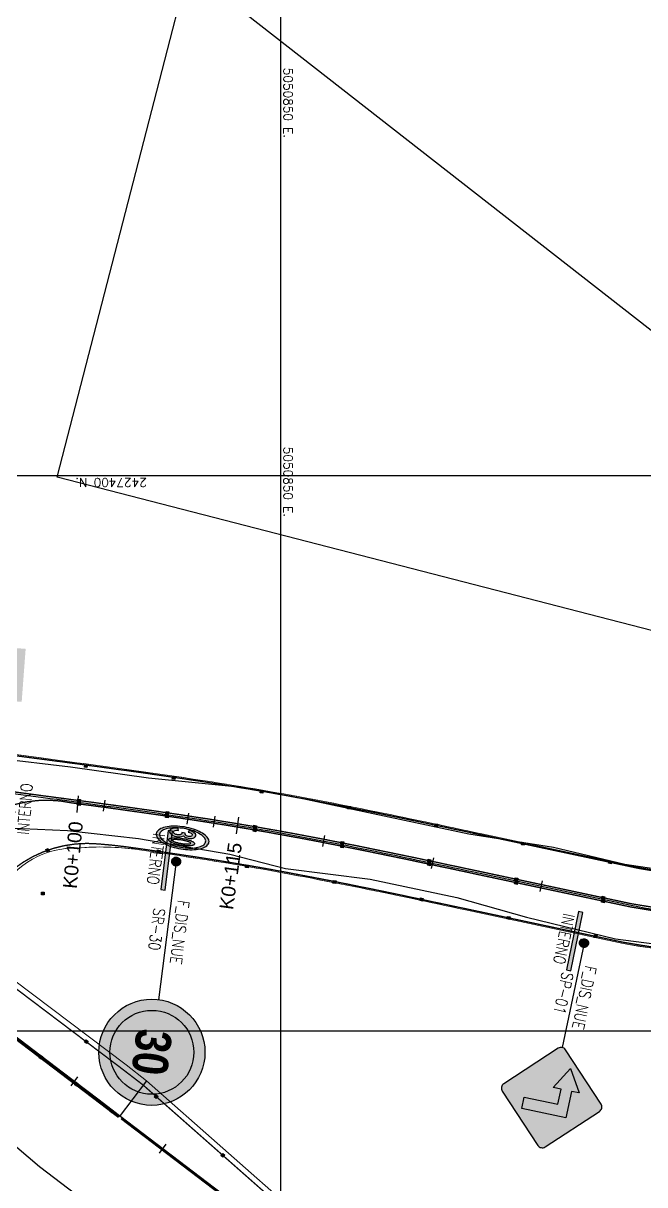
# Model space of a CAD drawing. Header units: metres. Extents: x 5050567 to 5051779, y 2427177 to 2427777.
# Drawn here: x 5050826.8 to 5050882.7, y 2427336.1 to 2427440.7 of the extents above; entities that cross this region are included whole.
import ezdxf
from ezdxf.enums import TextEntityAlignment as Align

# ---------------------------------------------------------------- set-up
doc = ezdxf.new("R2010")
doc.units = ezdxf.units.M
doc.linetypes.add('LCA (1m - 1m)', pattern=[2, 1, -1])
for name, color, linetype in [('C-ROAD-EJE PROYECTADO', 1, 'Continuous'), ('CVD-ALI-STA-MIN-CD', 7, 'Continuous'), ('GEN-COORD-IMPAR', 8, 'Continuous'), ('GEN-COORD-PAR', 8, 'Continuous'), ('S-VERTICAL', 250, 'Continuous'), ('Sen_Horizontal', 250, 'Continuous'), ('Sen_Vert_Preventivas', 7, 'Continuous'), ('Sen_Vert_Reglamentarias', 7, 'Continuous'), ('SPI-C-ROAD-CNTR-N', 1, 'Continuous'), ('SPI-C-ROAD-STAN-MAJR', 7, 'Continuous'), ('TACHAS', 7, 'Continuous'), ('Vía', 40, 'Continuous'), ('Vía Existente', 40, 'Continuous')]:
    doc.layers.add(name, color=color, linetype=linetype)
doc.layers.add('SEN_BASE_DEM', color=7, linetype='Continuous', lineweight=13, true_color=0xffffff)
doc.styles.add('CORDENADAS', font='romans.shx')
doc.styles.add('Romans', font='romans.shx', dxfattribs={"height": 2})
doc.styles.add('TEXTO_ACCION_FASE', font='romans.shx', dxfattribs={"width": 0.8})
doc.styles.add('TEXTO_SI-26', font='ARIALNB.TTF', dxfattribs={"width": 1.3, "height": 1})

# ---------------------------------------------------------------- blocks, each defined once
blk = doc.blocks.new('THA')
at = {"layer": 'TACHAS'}
h = blk.add_hatch(color=50, dxfattribs=at)
h.paths.add_polyline_path([(-0.12, 0.11), (-0.12, -0.13), (0.12, -0.13), (0.12, 0.11), (0.04, 0.1), (0.04, -0.1), (-0.04, -0.1), (-0.04, 0.1)])
h.paths.add_polyline_path([(-0.04, 0.09), (-0.04, -0.01), (-0.11, -0.01), (-0.11, 0.1)], flags=16)
h.paths.add_polyline_path([(0.04, 0.09), (0.11, 0.1), (0.11, -0.01), (0.04, 0)], flags=16)
h.paths.add_polyline_path([(-0.04, -0.01), (-0.04, -0.09), (-0.11, -0.12), (-0.11, -0.01)], flags=16)
h.paths.add_polyline_path([(0.04, 0), (0.11, -0.01), (0.11, -0.12), (0.04, -0.09)], flags=16)
for color, points in [(50, [(0.04, 0.1), (0.12, 0.11), (-0.12, 0.11), (-0.04, 0.1)]), (40, [(-0.11, -0.01), (-0.04, -0.01), (-0.04, 0.09), (-0.11, 0.1)]), (40, [(0.04, 0.09), (0.04, 0), (0.04, 0), (0.11, -0.01), (0.11, 0.1)]), (40, [(-0.04, -0.01), (-0.11, -0.01), (-0.11, -0.12), (-0.04, -0.09)]), (40, [(0.04, 0), (0.04, -0.09), (0.11, -0.12), (0.11, -0.01)])]:
    blk.add_hatch(color=color, dxfattribs=at).paths.add_polyline_path(points)
blk.add_hatch(color=50, dxfattribs=at).paths.add_polyline_path([(-0.04, 0.1), (-0.04, -0.1), (0.04, -0.1), (0.04, 0.1)], flags=17)
at = {"layer": 'TACHAS', "color": 7, "lineweight": 0, "ltscale": 10}
blk.add_line((0.04, 0), (0.04, 0), dxfattribs=at)
at = {"layer": 'TACHAS', "color": 7, "true_color": 0xffffff}
blk.add_lwpolyline([(0.12, -0.13), (-0.12, -0.13), (-0.12, 0.11), (0.12, 0.11)], close=True, dxfattribs=at)
at = {"layer": 'TACHAS', "color": 18, "lineweight": 0, "true_color": 0x000000, "const_width": 0.0004}
for points in [[(-0.12, -0.13), (0.12, -0.13), (0.12, 0.11), (-0.12, 0.11)], [(0.04, 0.1), (-0.04, 0.1), (-0.04, -0.1), (0.04, -0.1)], [(0.04, -0.09), (0.11, -0.12), (0.11, -0.01), (0.04, 0)]]:
    blk.add_lwpolyline(points, close=True, dxfattribs=at)
for points in [[(-0.12, 0.11), (-0.04, 0.1)], [(-0.04, 0.09), (-0.04, -0.01), (-0.11, -0.01)], [(0.12, 0.11), (0.04, 0.1)], [(0.11, -0.01), (0.11, 0.1), (0.04, 0.09), (0.04, 0), (0.11, -0.01)], [(-0.12, -0.13), (-0.04, -0.1)], [(-0.11, -0.12), (-0.11, -0.01), (-0.04, -0.01), (-0.04, -0.09)], [(-0.11, -0.12), (-0.04, -0.09)], [(0.12, -0.13), (0.04, -0.1)]]:
    blk.add_lwpolyline(points, dxfattribs=at)
at = {"layer": 'TACHAS', "color": 18, "lineweight": 0, "true_color": 0x000000}
blk.add_lwpolyline([(-0.11, 0.1, 0.0004, 0.0004, 0), (-0.04, 0.09, 0.000182, 0.000182, 0)], format="xyseb", dxfattribs=at)
blk = doc.blocks.new('th-')
at = {"layer": 'TACHAS', "true_color": 0xffffff}
h = blk.add_hatch(color=7, dxfattribs=at)
h.dxf.hatch_style = 1
h.paths.add_polyline_path([(0, -0.12), (-0.24, -0.12), (-0.24, 0.12), (0, 0.12)])
at = {"layer": 'TACHAS'}
for points in [[(-0.01, 0.11), (-0.08, 0.1), (-0.08, 0.01), (-0.07, 0.01), (-0.01, 0)], [(-0.01, 0), (-0.08, 0.01), (-0.08, -0.08), (-0.01, -0.11)]]:
    blk.add_hatch(color=1, dxfattribs=at).paths.add_polyline_path(points)
at = {"layer": 'TACHAS', "color": 7, "lineweight": 0, "ltscale": 10}
blk.add_line((-0.08, 0.01), (-0.07, 0.01), dxfattribs=at)
at = {"layer": 'TACHAS', "color": 18, "lineweight": 30, "true_color": 0x000000}
blk.add_lwpolyline([(0, -0.12), (-0.24, -0.12), (-0.24, 0.12), (0, 0.12)], close=True, dxfattribs=at)
at = {"layer": 'TACHAS', "color": 18, "lineweight": 5, "true_color": 0x000000, "const_width": 0.0004}
for points in [[(-0.24, -0.12), (0, -0.12), (0, 0.12), (-0.24, 0.12)], [(-0.08, 0.11), (-0.15, 0.11), (-0.15, -0.08), (-0.08, -0.08)], [(-0.08, -0.08), (-0.01, -0.11), (-0.01, 0), (-0.08, 0.01)]]:
    blk.add_lwpolyline(points, close=True, dxfattribs=at)
at = {"layer": 'TACHAS', "color": 18, "lineweight": 5, "true_color": 0x000000}
for points, const_width in [([(-0.24, 0.12), (-0.15, 0.11)], 0.0004), ([(-0.23, 0.11), (-0.23, 0)], 0.000182), ([(-0.16, 0.1), (-0.16, 0), (-0.23, 0)], 0.0004), ([(0, 0.12), (-0.08, 0.11)], 0.0004), ([(-0.01, 0), (-0.01, 0.11), (-0.08, 0.1), (-0.08, 0.01), (-0.01, 0)], 0.0004), ([(-0.23, -0.11), (-0.23, 0), (-0.16, 0), (-0.16, -0.08)], 0.0004), ([(-0.23, -0.11), (-0.16, -0.08)], 0.0004), ([(0, -0.12), (-0.08, -0.08)], 0.0004)]:
    blk.add_lwpolyline(points, dxfattribs=dict(at, const_width=const_width))
for points in [[(-0.23, 0.11, 0.0004, 0.0004, 0), (-0.16, 0.1, 0.000182, 0.000182, 0)], [(-0.24, -0.12, 0.0004, 0.0004, 0), (-0.15, -0.08, 0.000182, 0.000182, 0)]]:
    blk.add_lwpolyline(points, format="xyseb", dxfattribs=at)
blk = doc.blocks.new('*U67')
at = {"layer": 'Sen_Horizontal', "true_color": 0xffffff}
h = blk.add_hatch(color=7, dxfattribs=at)
h.dxf.hatch_style = 1
edge = h.paths.add_edge_path()
edge.add_ellipse((115.88, -301.37), major_axis=(0, 2.4), ratio=0.416667, start_angle=0, end_angle=360)
edge = h.paths.add_edge_path(flags=16)
edge.add_ellipse((115.88, -301.37), major_axis=(0, 2.1), ratio=0.409524, start_angle=0, end_angle=360)
h = blk.add_hatch(color=7, dxfattribs=at)
h.dxf.hatch_style = 1
h.paths.add_polyline_path([(115.33, -300.28, 0.130438), (115.16, -300.67), (115.13, -300.88), (115.29, -300.96, -0.099594), (115.34, -300.68, -0.165481), (115.4, -300.58, -0.463084), (115.6, -300.61, -0.196124), (115.65, -300.97, -0.134825), (115.59, -301.13, -0.207634), (115.41, -301.21), (115.41, -301.5), (115.53, -301.5, -0.182748), (115.64, -301.64, -0.090865), (115.67, -301.94, -0.117347), (115.59, -302.21, -0.570181), (115.37, -302.21, -0.140071), (115.28, -301.84), (115.11, -301.9, 0.157921), (115.27, -302.51, 0.462048), (115.64, -302.55, 0.196833), (115.85, -301.94, 0.174044), (115.68, -301.32, 0.086903), (115.77, -301.19, 0.104817), (115.82, -300.76, 0.185427), (115.67, -300.32, 0.437986)])
h.paths.add_polyline_path([(116.11, -300.32), (116.09, -300.37), (116.07, -300.42), (116.05, -300.49), (116.03, -300.56), (116.02, -300.63), (116, -300.72), (115.99, -300.8), (115.98, -300.9), (115.97, -300.99), (115.96, -301.09), (115.96, -301.2), (115.96, -301.3), (115.96, -301.4), (115.96, -301.51), (115.96, -301.61), (115.97, -301.71), (115.97, -301.81), (115.98, -301.91), (116, -302), (116.01, -302.09), (116.03, -302.17), (116.04, -302.25), (116.06, -302.32), (116.08, -302.38), (116.1, -302.44), (116.13, -302.49), (116.15, -302.53), (116.17, -302.56), (116.2, -302.58), (116.22, -302.59), (116.25, -302.6), (116.27, -302.59), (116.3, -302.58), (116.32, -302.56), (116.34, -302.53), (116.37, -302.49), (116.39, -302.44), (116.41, -302.38), (116.43, -302.32), (116.45, -302.25), (116.46, -302.17), (116.48, -302.09), (116.49, -302), (116.5, -301.91), (116.51, -301.81), (116.52, -301.71), (116.52, -301.61), (116.53, -301.5), (116.53, -301.4), (116.52, -301.3), (116.52, -301.19), (116.51, -301.09), (116.51, -300.99), (116.5, -300.89), (116.48, -300.8), (116.47, -300.71), (116.45, -300.63), (116.44, -300.55), (116.42, -300.48), (116.4, -300.42), (116.38, -300.36), (116.35, -300.32), (116.33, -300.28), (116.31, -300.24), (116.28, -300.22), (116.26, -300.21), (116.23, -300.2), (116.21, -300.21), (116.18, -300.22), (116.16, -300.25), (116.14, -300.28)])
h.paths.add_polyline_path([(116.25, -300.57), (116.28, -300.6), (116.3, -300.64), (116.31, -300.68), (116.32, -300.72), (116.33, -300.76), (116.34, -300.81), (116.35, -300.87), (116.36, -300.92), (116.37, -300.99), (116.37, -301.05), (116.38, -301.12), (116.38, -301.19), (116.39, -301.26), (116.39, -301.33), (116.39, -301.41), (116.39, -301.48), (116.39, -301.55), (116.39, -301.63), (116.38, -301.7), (116.38, -301.76), (116.37, -301.83), (116.37, -301.89), (116.36, -301.95), (116.35, -302), (116.34, -302.05), (116.33, -302.1), (116.32, -302.16), (116.29, -302.21), (116.26, -302.25), (116.23, -302.25), (116.2, -302.22), (116.18, -302.17), (116.17, -302.14), (116.16, -302.1), (116.15, -302.06), (116.14, -302.01), (116.13, -301.95), (116.12, -301.89), (116.11, -301.83), (116.11, -301.77), (116.1, -301.7), (116.1, -301.63), (116.09, -301.56), (116.09, -301.48), (116.09, -301.41), (116.09, -301.34), (116.09, -301.26), (116.09, -301.19), (116.1, -301.12), (116.1, -301.05), (116.11, -300.99), (116.11, -300.93), (116.12, -300.87), (116.13, -300.81), (116.14, -300.76), (116.15, -300.72), (116.17, -300.66), (116.19, -300.6), (116.22, -300.56)], flags=16)
at = {"layer": 'Sen_Horizontal', "color": 18, "true_color": 0x000000}
for points in [[(115.88, -298.97), (115.8, -298.97), (115.71, -299), (115.62, -299.05), (115.54, -299.11), (115.46, -299.19), (115.38, -299.29), (115.31, -299.4), (115.24, -299.53), (115.18, -299.67), (115.12, -299.82), (115.06, -299.99), (115.02, -300.17), (114.98, -300.35), (114.94, -300.54), (114.92, -300.74), (114.9, -300.95), (114.89, -301.16), (114.88, -301.37), (114.89, -301.57), (114.9, -301.78), (114.92, -301.99), (114.94, -302.19), (114.98, -302.38), (115.02, -302.57), (115.06, -302.74), (115.12, -302.91), (115.18, -303.06), (115.24, -303.2), (115.31, -303.33), (115.38, -303.44), (115.46, -303.54), (115.54, -303.62), (115.62, -303.68), (115.71, -303.73), (115.8, -303.76), (115.88, -303.77), (115.97, -303.76), (116.06, -303.73), (116.14, -303.68), (116.23, -303.62), (116.31, -303.54), (116.38, -303.44), (116.46, -303.33), (116.53, -303.2), (116.59, -303.06), (116.65, -302.91), (116.7, -302.74), (116.75, -302.57), (116.79, -302.38), (116.82, -302.19), (116.85, -301.99), (116.87, -301.78), (116.88, -301.57), (116.88, -301.37), (116.88, -301.16), (116.87, -300.95), (116.85, -300.74), (116.82, -300.54), (116.79, -300.35), (116.75, -300.17), (116.7, -299.99), (116.65, -299.82), (116.59, -299.67), (116.53, -299.53), (116.46, -299.4), (116.38, -299.29), (116.31, -299.19), (116.23, -299.11), (116.14, -299.05), (116.06, -299), (115.97, -298.97), (115.88, -298.97)], [(115.88, -299.27), (115.81, -299.27), (115.73, -299.3), (115.66, -299.34), (115.59, -299.39), (115.52, -299.46), (115.45, -299.55), (115.39, -299.65), (115.33, -299.76), (115.28, -299.88), (115.22, -300.02), (115.18, -300.16), (115.14, -300.32), (115.1, -300.48), (115.08, -300.65), (115.05, -300.82), (115.04, -301), (115.03, -301.18), (115.02, -301.37), (115.03, -301.55), (115.04, -301.73), (115.05, -301.91), (115.08, -302.08), (115.1, -302.25), (115.14, -302.42), (115.18, -302.57), (115.22, -302.72), (115.28, -302.85), (115.33, -302.97), (115.39, -303.09), (115.45, -303.18), (115.52, -303.27), (115.59, -303.34), (115.66, -303.39), (115.73, -303.43), (115.81, -303.46), (115.88, -303.47), (115.96, -303.46), (116.03, -303.43), (116.11, -303.39), (116.18, -303.34), (116.25, -303.27), (116.31, -303.18), (116.38, -303.09), (116.44, -302.97), (116.49, -302.85), (116.54, -302.72), (116.59, -302.57), (116.63, -302.42), (116.66, -302.25), (116.69, -302.08), (116.71, -301.91), (116.73, -301.73), (116.74, -301.55), (116.74, -301.37), (116.74, -301.18), (116.73, -301), (116.71, -300.82), (116.69, -300.65), (116.66, -300.48), (116.63, -300.32), (116.59, -300.16), (116.54, -300.02), (116.49, -299.88), (116.44, -299.76), (116.38, -299.65), (116.31, -299.55), (116.25, -299.46), (116.18, -299.39), (116.11, -299.34), (116.03, -299.3), (115.96, -299.27), (115.88, -299.27)], [(116.23, -300.2), (116.21, -300.21), (116.18, -300.22), (116.16, -300.25), (116.14, -300.28), (116.11, -300.32), (116.09, -300.37), (116.07, -300.42), (116.05, -300.49), (116.03, -300.56), (116.02, -300.63), (116, -300.72), (115.99, -300.8), (115.98, -300.9), (115.97, -300.99), (115.96, -301.09), (115.96, -301.2), (115.96, -301.3), (115.96, -301.4), (115.96, -301.51), (115.96, -301.61), (115.97, -301.71), (115.97, -301.81), (115.98, -301.91), (116, -302), (116.01, -302.09), (116.03, -302.17), (116.04, -302.25), (116.06, -302.32), (116.08, -302.38), (116.1, -302.44), (116.13, -302.49), (116.15, -302.53), (116.17, -302.56), (116.2, -302.58), (116.22, -302.59), (116.25, -302.6), (116.27, -302.59), (116.3, -302.58), (116.32, -302.56), (116.34, -302.53), (116.37, -302.49), (116.39, -302.44), (116.41, -302.38), (116.43, -302.32), (116.45, -302.25), (116.46, -302.17), (116.48, -302.09), (116.49, -302), (116.5, -301.91), (116.51, -301.81), (116.52, -301.71), (116.52, -301.61), (116.53, -301.5), (116.53, -301.4), (116.52, -301.3), (116.52, -301.19), (116.51, -301.09), (116.51, -300.99), (116.5, -300.89), (116.48, -300.8), (116.47, -300.71), (116.45, -300.63), (116.44, -300.55), (116.42, -300.48), (116.4, -300.42), (116.38, -300.36), (116.35, -300.32), (116.33, -300.28), (116.31, -300.24), (116.28, -300.22), (116.26, -300.21), (116.23, -300.2)], [(116.23, -300.56), (116.22, -300.57), (116.21, -300.58), (116.2, -300.59), (116.18, -300.62), (116.17, -300.64), (116.16, -300.68), (116.15, -300.72), (116.14, -300.76), (116.13, -300.81), (116.12, -300.87), (116.11, -300.93), (116.11, -300.99), (116.1, -301.05), (116.1, -301.12), (116.09, -301.19), (116.09, -301.26), (116.09, -301.34), (116.09, -301.41), (116.09, -301.48), (116.09, -301.56), (116.1, -301.63), (116.1, -301.7), (116.11, -301.77), (116.11, -301.83), (116.12, -301.89), (116.13, -301.95), (116.14, -302.01), (116.15, -302.06), (116.16, -302.1), (116.17, -302.14), (116.18, -302.17), (116.2, -302.2), (116.21, -302.22), (116.22, -302.24), (116.23, -302.25), (116.25, -302.25), (116.26, -302.25), (116.27, -302.24), (116.29, -302.22), (116.3, -302.2), (116.31, -302.17), (116.32, -302.14), (116.33, -302.1), (116.34, -302.05), (116.35, -302), (116.36, -301.95), (116.37, -301.89), (116.37, -301.83), (116.38, -301.76), (116.38, -301.7), (116.39, -301.63), (116.39, -301.55), (116.39, -301.48), (116.39, -301.41), (116.39, -301.33), (116.39, -301.26), (116.38, -301.19), (116.38, -301.12), (116.37, -301.05), (116.37, -300.99), (116.36, -300.92), (116.35, -300.87), (116.34, -300.81), (116.33, -300.76), (116.32, -300.72), (116.31, -300.68), (116.3, -300.64), (116.29, -300.62), (116.27, -300.59), (116.26, -300.58), (116.25, -300.57), (116.23, -300.56)]]:
    blk.add_lwpolyline(points, dxfattribs=at)
blk.add_lwpolyline([(115.34, -300.68, -0.165481), (115.4, -300.58, -0.463084), (115.6, -300.61, -0.196124), (115.65, -300.97, -0.134825), (115.59, -301.13, -0.207634), (115.41, -301.21), (115.41, -301.5), (115.53, -301.5, -0.182748), (115.64, -301.64, -0.090865), (115.67, -301.94, -0.117347), (115.59, -302.21, -0.570181), (115.37, -302.21, -0.140071), (115.28, -301.84), (115.11, -301.9, 0.157921), (115.27, -302.51, 0.462048), (115.64, -302.55, 0.196833), (115.85, -301.94, 0.174044), (115.68, -301.32, 0.086903), (115.77, -301.19, 0.104817), (115.82, -300.76, 0.185427), (115.67, -300.32, 0.437986), (115.33, -300.28, 0.130438), (115.16, -300.67), (115.13, -300.88), (115.29, -300.96, -0.099594)], format="xyb", close=True, dxfattribs=at)
blk = doc.blocks.new('*U71')
h = blk.add_hatch(color=1)
edge = h.paths.add_edge_path(flags=17)
edge.add_arc((21.64, 0), 4.72, 0, 360)
edge = h.paths.add_edge_path()
edge.add_arc((21.64, 0), 5.97, 0, 360)
at = {"true_color": 0xffffff}
blk.add_hatch(color=7, dxfattribs=at).paths.add_polyline_path([(16.92, 0, 1), (26.35, 0, 1)])
h = blk.add_hatch(color=250)
edge = h.paths.add_edge_path()
edge.add_ellipse((0, 0), major_axis=(-0.358, 0.358), ratio=1, start_angle=225, end_angle=225)
blk.add_hatch(color=250).paths.add_polyline_path([(3.35, -0.83), (-3.35, -0.83), (-3.35, -1.33), (3.35, -1.33)])
at = {"color": 250}
blk.add_lwpolyline([(-3.35, -0.83), (-3.35, -1.33), (3.35, -1.33), (3.35, -0.83)], close=True, dxfattribs=at)
blk.add_lwpolyline([(0, 0), (15.67, 0)], dxfattribs=at)
at = {"color": 1}
for radius in [5.97, 4.72]:
    blk.add_circle((21.64, 0), radius, dxfattribs=at)
at = {"color": 250}
blk.add_ellipse((0, 0), major_axis=(-0.358, 0.358), ratio=1, start_param=3.926991, end_param=10.210176, dxfattribs=at)
at = {"style": 'TEXTO_ACCION_FASE', "width": 0.8}
blk.add_text('SR-30', height=1.3, dxfattribs=at).set_placement((7.84, -1.2), align=Align.MIDDLE_CENTER)
for tag, p in [('FASE_ACCION', (7.84, 1.4)), ('INTERNO', (0, -2.3))]:
    blk.add_attdef(tag, text='', height=1.3, dxfattribs=at).set_placement(p, align=Align.MIDDLE_CENTER)
at = {"color": 18, "true_color": 0x000000, "style": 'TEXTO_SI-26'}
blk.add_attdef('VELOCIDAD', text='', height=4, dxfattribs=at).set_placement((21.64, 0), align=Align.MIDDLE_CENTER)
blk = doc.blocks.new('*U83')
h = blk.add_hatch(color=40)
edge = h.paths.add_edge_path()
edge.add_line((18.19, -5.59), (23.35, -0.42))
edge.add_arc((22.92, 0), 0.6, 315, 405)
edge.add_line((23.35, 0.42), (18.19, 5.59))
edge.add_arc((17.76, 5.16), 0.6, 45, 135)
edge.add_line((17.34, 5.59), (12.18, 0.42))
edge.add_arc((12.6, 0), 0.6, 135, 225)
edge.add_line((12.18, -0.42), (17.34, -5.59))
edge.add_arc((17.76, -5.16), 0.6, 225, 315)
at = {"true_color": 0x000000}
h = blk.add_hatch(color=18, dxfattribs=at)
edge = h.paths.add_edge_path()
edge.add_line((18.08, -5.48), (23.24, -0.32))
edge.add_arc((22.92, 0), 0.45, 315, 405)
edge.add_line((23.24, 0.32), (18.08, 5.48))
edge.add_arc((17.76, 5.16), 0.45, 45, 135)
edge.add_line((17.44, 5.48), (12.28, 0.32))
edge.add_arc((12.6, 0), 0.45, 135, 225)
edge.add_line((12.28, -0.32), (17.44, -5.48))
edge.add_arc((17.76, -5.16), 0.45, 225, 315)
edge = h.paths.add_edge_path(flags=16)
edge.add_line((17.97, -5.37), (23.14, -0.21))
edge.add_arc((22.92, 0), 0.3, 315, 405)
edge.add_line((23.14, 0.21), (17.97, 5.37))
edge.add_arc((17.76, 5.16), 0.3, 45, 135)
edge.add_line((17.55, 5.37), (12.39, 0.21))
edge.add_arc((12.6, 0), 0.3, 135, 225)
edge.add_line((12.39, -0.21), (17.55, -5.37))
edge.add_arc((17.76, -5.16), 0.3, 225, 315)
blk.add_hatch(color=18, dxfattribs=at).paths.add_polyline_path([(14.13, 1.41), (16.62, 2.94), (16.62, 2.05), (19.67, 2.05), (19.67, -3.04), (18.34, -3.04), (18.34, 0.85), (16.62, 0.85), (16.62, -0.08)])
h = blk.add_hatch(color=250)
edge = h.paths.add_edge_path()
edge.add_ellipse((0, 0), major_axis=(-0.358, 0.358), ratio=1, start_angle=225, end_angle=225)
blk.add_hatch(color=250).paths.add_polyline_path([(3.35, -0.83), (-3.35, -0.83), (-3.35, -1.33), (3.35, -1.33)])
at = {"color": 18, "linetype": 'Continuous', "lineweight": -3, "true_color": 0x000000}
blk.add_lwpolyline([(17.34, -5.59, 0.414214), (18.19, -5.59), (23.35, -0.42, 0.414214), (23.35, 0.42), (18.19, 5.59, 0.414214), (17.34, 5.59), (12.18, 0.42, 0.414214), (12.18, -0.42)], format="xyb", close=True, dxfattribs=at)
at = {"color": 18, "true_color": 0x000000}
blk.add_lwpolyline([(14.13, 1.41), (16.62, 2.94), (16.62, 2.05), (19.67, 2.05), (19.67, -3.04), (18.34, -3.04), (18.34, 0.85), (16.62, 0.85), (16.62, -0.08)], close=True, dxfattribs=at)
at = {"color": 250}
blk.add_lwpolyline([(-3.35, -0.83), (-3.35, -1.33), (3.35, -1.33), (3.35, -0.83)], close=True, dxfattribs=at)
blk.add_lwpolyline([(0, 0), (12, 0)], dxfattribs=at)
blk.add_ellipse((0, 0), major_axis=(-0.358, 0.358), ratio=1, start_param=3.926991, end_param=10.210176, dxfattribs=at)
at = {"style": 'TEXTO_ACCION_FASE', "width": 0.8}
blk.add_text('SP-01', height=1.3, dxfattribs=at).set_placement((6, -1.1), align=Align.MIDDLE_CENTER)
for tag, p in [('FASE_ACCION', (6, 1.3)), ('INTERNO', (0, -2.3))]:
    blk.add_attdef(tag, text='', height=1.3, dxfattribs=at).set_placement(p, align=Align.MIDDLE_CENTER)
blk = doc.blocks.new('*U115')
h = blk.add_hatch(color=40)
h.paths.add_polyline_path([(12, -1.87), (12, -3.28), (13.08, -4.36), (14.49, -4.36)])
h.paths.add_polyline_path([(17.98, -3.28), (17.98, -1.87), (15.49, -4.36), (16.91, -4.36)])
h.paths.add_polyline_path([(17.98, -0.45), (17.98, 0.96), (14.99, -2.03), (12, 0.96), (12, -0.45), (14.99, -3.45)])
h.paths.add_polyline_path([(17.98, 2.37), (17.98, 3.79), (14.99, 0.8), (12, 3.79), (12, 2.37), (14.99, -0.62)])
h.paths.add_polyline_path([(17.14, 4.36), (15.73, 4.36), (14.99, 3.62), (14.26, 4.36), (12.84, 4.36), (14.99, 2.21)])
at = {"true_color": 0x000000}
h = blk.add_hatch(color=18, dxfattribs=at)
h.paths.add_polyline_path([(12, -3.28), (12, -4.36), (13.08, -4.36)])
h.paths.add_polyline_path([(17.98, -3.28), (16.91, -4.36), (17.98, -4.36)])
h.paths.add_polyline_path([(17.98, -1.87), (17.98, -0.45), (14.99, -3.45), (12, -0.45), (12, -1.87), (14.49, -4.36), (14.99, -4.36), (15.49, -4.36)])
h.paths.add_polyline_path([(17.98, 0.96), (17.98, 2.37), (14.99, -0.62), (12, 2.37), (12, 0.96), (14.99, -2.03)])
h.paths.add_polyline_path([(17.98, 3.79), (17.98, 4.36), (17.14, 4.36), (14.99, 2.21), (12.84, 4.36), (12, 4.36), (12, 3.79), (14.99, 0.8)])
h.paths.add_polyline_path([(15.73, 4.36), (14.99, 4.36), (14.26, 4.36), (14.99, 3.62)], flags=17)
h = blk.add_hatch(color=7)
edge = h.paths.add_edge_path()
edge.add_ellipse((0, 0), major_axis=(-0.358, 0.358), ratio=1, start_angle=225, end_angle=225)
blk.add_hatch(color=7).paths.add_polyline_path([(3.35, -0.83), (-3.35, -0.83), (-3.35, -1.33), (3.35, -1.33)])
at = {"color": 7}
blk.add_lwpolyline([(-3.35, -0.83), (-3.35, -1.33), (3.35, -1.33), (3.35, -0.83)], close=True, dxfattribs=at)
blk.add_lwpolyline([(0, 0), (12, 0)], dxfattribs=at)
blk.add_ellipse((0, 0), major_axis=(-0.358, 0.358), ratio=1, start_param=3.926991, end_param=10.210176, dxfattribs=at)
at = {"color": 7, "style": 'TEXTO_ACCION_FASE', "width": 0.8}
blk.add_text('CHEVRON', height=1.3, dxfattribs=at).set_placement((7.68, -1.09), align=Align.MIDDLE_CENTER)
for tag, p in [('FASE_ACCION', (6, 1.3)), ('ABSCISA', (0, -2.3)), ('TIPOLOGÍA', (0, -3.97)), ('INTERNO', (0, -5.63))]:
    blk.add_attdef(tag, text='', height=1.3, dxfattribs=at).set_placement(p, align=Align.MIDDLE_CENTER)
blk = doc.blocks.new('AeccTickLine')
blk.add_line((0, -0.5), (0, 0.5))

msp = doc.modelspace()

# ---------------------------------------------------------------- linework, layer by layer
at = {"elevation": 280.41, "flags": 128}
msp.add_lwpolyline([(5050738.7, 2427395.01), (5050750.46, 2427390.78), (5050765.24, 2427384.51), (5050773.46, 2427382.45), (5050795.2, 2427365.97), (5050828.28, 2427337.76), (5050871.84, 2427304.59), (5050957.04, 2427239.2)], dxfattribs=at)
at = {"flags": 128}
msp.add_lwpolyline([(5050837.9, 2427345.5), (5050835.43, 2427342.26)], dxfattribs=at)
at = {"layer": 'C-ROAD-EJE PROYECTADO', "color": 30, "linetype": 'Continuous', "lineweight": -3, "const_width": 0.05, "flags": 128}
for points in [[(5050814.14, 2427376.45), (5050828.41, 2427374.56), (5050829.05, 2427374.47), (5050829.69, 2427374.39), (5050830.33, 2427374.3), (5050830.97, 2427374.22), (5050831.61, 2427374.13), (5050832.25, 2427374.05), (5050832.89, 2427373.96), (5050833.53, 2427373.88), (5050834.17, 2427373.79), (5050834.82, 2427373.7), (5050835.46, 2427373.61), (5050836.1, 2427373.53), (5050836.74, 2427373.44), (5050837.39, 2427373.35), (5050838.03, 2427373.26), (5050838.67, 2427373.16), (5050839.32, 2427373.07), (5050839.96, 2427372.98), (5050840.6, 2427372.88), (5050841.25, 2427372.79), (5050841.89, 2427372.69), (5050842.53, 2427372.59), (5050843.18, 2427372.5), (5050843.82, 2427372.4), (5050844.47, 2427372.29), (5050845.11, 2427372.19), (5050845.76, 2427372.09), (5050846.4, 2427371.98), (5050847.04, 2427371.88), (5050847.69, 2427371.77), (5050848.33, 2427371.66), (5050848.98, 2427371.54), (5050849.62, 2427371.43), (5050850.26, 2427371.32), (5050850.91, 2427371.2), (5050851.55, 2427371.08), (5050852.19, 2427370.96), (5050852.83, 2427370.84), (5050853.47, 2427370.72), (5050854.11, 2427370.6), (5050854.75, 2427370.48), (5050855.39, 2427370.35), (5050856.03, 2427370.23), (5050856.67, 2427370.1), (5050857.3, 2427369.97), (5050857.94, 2427369.84), (5050858.58, 2427369.72), (5050859.21, 2427369.59), (5050859.85, 2427369.46), (5050860.48, 2427369.32), (5050861.12, 2427369.19), (5050861.75, 2427369.06), (5050862.39, 2427368.93), (5050863.02, 2427368.8), (5050863.66, 2427368.66), (5050864.29, 2427368.53), (5050864.92, 2427368.4), (5050865.55, 2427368.26), (5050866.19, 2427368.13), (5050866.82, 2427367.99), (5050867.45, 2427367.86), (5050868.08, 2427367.72), (5050882.25, 2427364.71, 0.188983), (5050897.73, 2427367.27)], [(5050824.66, 2427362.52, -0.274321), (5050831.69, 2427366.45, -0.056153), (5050837.05, 2427366.32), (5050837.68, 2427366.23), (5050838.32, 2427366.14), (5050838.95, 2427366.05), (5050839.58, 2427365.96), (5050840.22, 2427365.86), (5050840.85, 2427365.77), (5050841.48, 2427365.67), (5050842.11, 2427365.58), (5050842.74, 2427365.48), (5050843.37, 2427365.38), (5050844, 2427365.28), (5050844.63, 2427365.18), (5050845.26, 2427365.08), (5050845.89, 2427364.97), (5050846.52, 2427364.87), (5050847.14, 2427364.76), (5050847.77, 2427364.65), (5050848.4, 2427364.54), (5050849.03, 2427364.43), (5050849.65, 2427364.31), (5050850.28, 2427364.2), (5050850.91, 2427364.08), (5050851.53, 2427363.96), (5050852.16, 2427363.85), (5050852.79, 2427363.73), (5050853.42, 2427363.6), (5050854.04, 2427363.48), (5050854.67, 2427363.36), (5050855.3, 2427363.23), (5050855.93, 2427363.11), (5050856.56, 2427362.98), (5050857.18, 2427362.86), (5050857.81, 2427362.73), (5050858.44, 2427362.6), (5050859.07, 2427362.47), (5050859.7, 2427362.34), (5050860.33, 2427362.21), (5050860.95, 2427362.08), (5050861.58, 2427361.95), (5050862.21, 2427361.81), (5050862.84, 2427361.68), (5050863.47, 2427361.55), (5050864.1, 2427361.41), (5050864.73, 2427361.28), (5050865.36, 2427361.15), (5050865.99, 2427361.01), (5050866.62, 2427360.88), (5050880.8, 2427357.86, 0.188983), (5050901.32, 2427361.26)]]:
    msp.add_lwpolyline(points, format="xyb", dxfattribs=at)
msp.add_lwpolyline([(5050879.13, 2427309.11), (5050837.9, 2427345.5), (5050836.06, 2427346.92), (5050825.92, 2427354.59)], dxfattribs=at)
at = {"layer": 'GEN-COORD-IMPAR', "linetype": 'Continuous'}
for p, q in [((5050850, 2427223.07), (5050850, 2427439.11)), ((5050623.42, 2427400), (5050900.08, 2427400)), ((5050687.45, 2427350), (5050964.11, 2427350))]:
    msp.add_line(p, q, dxfattribs=at)
msp.add_lwpolyline([(5050908.67, 2427177.25), (5050567.02, 2427444.05), (5050671.81, 2427578.25), (5051013.47, 2427311.46)], close=True, dxfattribs=at)
at = {"layer": 'GEN-COORD-PAR', "linetype": 'Continuous'}
for p, q in [((5050850, 2427394.64), (5050850, 2427477.91)), ((5050829.89, 2427400), (5051277.58, 2427400))]:
    msp.add_line(p, q, dxfattribs=at)
msp.add_lwpolyline([(5050872.4, 2427564.71), (5051292.13, 2427456.39), (5051249.58, 2427291.52), (5050829.85, 2427399.84)], close=True, dxfattribs=at)
at = {"layer": 'SEN_BASE_DEM'}
for points in [[(5050897.73, 2427367.27, -0.188983), (5050882.25, 2427364.71), (5050868.08, 2427367.72), (5050867.45, 2427367.86), (5050866.82, 2427367.99), (5050866.19, 2427368.13), (5050865.55, 2427368.26), (5050864.92, 2427368.4), (5050864.29, 2427368.53), (5050863.66, 2427368.66), (5050863.02, 2427368.8), (5050862.39, 2427368.93), (5050861.75, 2427369.06), (5050861.12, 2427369.19), (5050860.48, 2427369.32), (5050859.85, 2427369.46), (5050859.21, 2427369.59), (5050858.58, 2427369.72), (5050857.94, 2427369.84), (5050857.3, 2427369.97), (5050856.67, 2427370.1), (5050856.03, 2427370.23), (5050855.39, 2427370.35), (5050854.75, 2427370.48), (5050854.11, 2427370.6), (5050853.47, 2427370.72), (5050852.83, 2427370.84), (5050852.19, 2427370.96), (5050851.55, 2427371.08), (5050850.91, 2427371.2), (5050850.26, 2427371.32), (5050849.62, 2427371.43), (5050848.98, 2427371.54), (5050848.33, 2427371.66), (5050847.69, 2427371.77), (5050847.04, 2427371.88), (5050846.4, 2427371.98), (5050845.76, 2427372.09), (5050845.11, 2427372.19), (5050844.47, 2427372.29), (5050843.82, 2427372.4), (5050843.18, 2427372.5), (5050842.53, 2427372.59), (5050841.89, 2427372.69), (5050841.25, 2427372.79), (5050840.6, 2427372.88), (5050839.96, 2427372.98), (5050839.32, 2427373.07), (5050838.67, 2427373.16), (5050838.03, 2427373.26), (5050837.39, 2427373.35), (5050836.74, 2427373.44), (5050836.1, 2427373.53), (5050835.46, 2427373.61), (5050834.82, 2427373.7), (5050834.17, 2427373.79), (5050833.53, 2427373.88), (5050832.89, 2427373.96), (5050832.25, 2427374.05), (5050831.61, 2427374.13), (5050830.97, 2427374.22), (5050830.33, 2427374.3), (5050829.69, 2427374.39), (5050829.05, 2427374.47), (5050828.41, 2427374.56), (5050814.14, 2427376.45, -0.130453)], [(5050824.66, 2427362.52, -0.274321), (5050831.69, 2427366.45, -0.056153), (5050837.05, 2427366.32), (5050837.68, 2427366.23), (5050838.32, 2427366.14), (5050838.95, 2427366.05), (5050839.58, 2427365.96), (5050840.22, 2427365.86), (5050840.85, 2427365.77), (5050841.48, 2427365.67), (5050842.11, 2427365.58), (5050842.74, 2427365.48), (5050843.37, 2427365.38), (5050844, 2427365.28), (5050844.63, 2427365.18), (5050845.26, 2427365.08), (5050845.89, 2427364.97), (5050846.52, 2427364.87), (5050847.14, 2427364.76), (5050847.77, 2427364.65), (5050848.4, 2427364.54), (5050849.03, 2427364.43), (5050849.65, 2427364.31), (5050850.28, 2427364.2), (5050850.91, 2427364.08), (5050851.53, 2427363.96), (5050852.16, 2427363.85), (5050852.79, 2427363.73), (5050853.42, 2427363.6), (5050854.04, 2427363.48), (5050854.67, 2427363.36), (5050855.3, 2427363.23), (5050855.93, 2427363.11), (5050856.56, 2427362.98), (5050857.18, 2427362.86), (5050857.81, 2427362.73), (5050858.44, 2427362.6), (5050859.07, 2427362.47), (5050859.7, 2427362.34), (5050860.33, 2427362.21), (5050860.95, 2427362.08), (5050861.58, 2427361.95), (5050862.21, 2427361.81), (5050862.84, 2427361.68), (5050863.47, 2427361.55), (5050864.1, 2427361.41), (5050864.73, 2427361.28), (5050865.36, 2427361.15), (5050865.99, 2427361.01), (5050866.62, 2427360.88), (5050880.8, 2427357.86, 0.188983), (5050901.32, 2427361.26)]]:
    msp.add_lwpolyline(points, format="xyb", dxfattribs=at)
at = {"layer": 'SEN_BASE_DEM', "const_width": 0.12, "flags": 128}
for points in [[(5050897.79, 2427367.19, -0.188983), (5050882.23, 2427364.61), (5050868.06, 2427367.63), (5050867.43, 2427367.76), (5050866.8, 2427367.9), (5050866.17, 2427368.03), (5050865.53, 2427368.16), (5050864.9, 2427368.3), (5050864.27, 2427368.43), (5050863.64, 2427368.56), (5050863, 2427368.7), (5050862.37, 2427368.83), (5050861.73, 2427368.96), (5050861.1, 2427369.1), (5050860.46, 2427369.23), (5050859.83, 2427369.36), (5050859.19, 2427369.49), (5050858.56, 2427369.62), (5050857.92, 2427369.75), (5050857.28, 2427369.87), (5050856.65, 2427370), (5050856.01, 2427370.13), (5050855.37, 2427370.25), (5050854.73, 2427370.38), (5050854.09, 2427370.5), (5050853.45, 2427370.62), (5050852.81, 2427370.75), (5050852.17, 2427370.87), (5050851.53, 2427370.98), (5050850.89, 2427371.1), (5050850.25, 2427371.22), (5050849.6, 2427371.33), (5050848.96, 2427371.45), (5050848.32, 2427371.56), (5050847.67, 2427371.67), (5050847.03, 2427371.78), (5050846.38, 2427371.88), (5050845.74, 2427371.99), (5050845.1, 2427372.09), (5050844.45, 2427372.2), (5050843.81, 2427372.3), (5050843.16, 2427372.4), (5050842.52, 2427372.5), (5050841.88, 2427372.59), (5050841.23, 2427372.69), (5050840.59, 2427372.78), (5050839.94, 2427372.88), (5050839.3, 2427372.97), (5050838.66, 2427373.06), (5050838.02, 2427373.16), (5050837.37, 2427373.25), (5050836.73, 2427373.34), (5050836.09, 2427373.43), (5050835.45, 2427373.51), (5050834.8, 2427373.6), (5050834.16, 2427373.69), (5050833.52, 2427373.78), (5050832.88, 2427373.86), (5050832.24, 2427373.95), (5050831.6, 2427374.04), (5050830.96, 2427374.12), (5050830.32, 2427374.21), (5050829.67, 2427374.29), (5050829.03, 2427374.38), (5050828.4, 2427374.46), (5050816.36, 2427376.05)], [(5050874.67, 2427312.38), (5050837.58, 2427345.12), (5050835.76, 2427346.52), (5050825.62, 2427354.19), (5050825.36, 2427354.39, -0.416984), (5050825.19, 2427363.9, -0.217651), (5050833.55, 2427366.82, -0.018186), (5050837.06, 2427366.42)], [(5050837.06, 2427366.42), (5050837.7, 2427366.33), (5050838.33, 2427366.24), (5050838.96, 2427366.15), (5050839.6, 2427366.06), (5050840.23, 2427365.96), (5050840.86, 2427365.87), (5050841.49, 2427365.77), (5050842.13, 2427365.68), (5050842.76, 2427365.58), (5050843.39, 2427365.48), (5050844.02, 2427365.38), (5050844.65, 2427365.28), (5050845.28, 2427365.17), (5050845.91, 2427365.07), (5050846.53, 2427364.96), (5050847.16, 2427364.86), (5050847.79, 2427364.75), (5050848.42, 2427364.64), (5050849.04, 2427364.53), (5050849.67, 2427364.41), (5050850.3, 2427364.3), (5050850.93, 2427364.18), (5050851.55, 2427364.06), (5050852.18, 2427363.94), (5050852.81, 2427363.82), (5050853.44, 2427363.7), (5050854.06, 2427363.58), (5050854.69, 2427363.46), (5050855.32, 2427363.33), (5050855.95, 2427363.21), (5050856.58, 2427363.08), (5050857.2, 2427362.95), (5050857.83, 2427362.83), (5050858.46, 2427362.7), (5050859.09, 2427362.57), (5050859.72, 2427362.44), (5050860.35, 2427362.31), (5050860.98, 2427362.18), (5050861.6, 2427362.04), (5050862.23, 2427361.91), (5050862.86, 2427361.78), (5050863.49, 2427361.64), (5050864.12, 2427361.51), (5050864.75, 2427361.38), (5050865.38, 2427361.24), (5050866.01, 2427361.11), (5050866.64, 2427360.98), (5050880.82, 2427357.96, 0.188983), (5050901.27, 2427361.34)]]:
    msp.add_lwpolyline(points, format="xyb", dxfattribs=at)
at = {"layer": 'SEN_BASE_DEM'}
msp.add_lwpolyline([(5050793.91, 2427374), (5050879.13, 2427309.11), (5050837.9, 2427345.5), (5050836.06, 2427346.92), (5050825.92, 2427354.59)], dxfattribs=at)
at = {"layer": 'SEN_BASE_DEM', "color": 40, "linetype": 'Continuous', "flags": 128}
msp.add_lwpolyline([(5050823.9, 2427371.78, 0.12, 0.12, 0), (5050827.97, 2427371.24, 0.12, 0.12, 0), (5050828.61, 2427371.15, 0.12, 0.12, 0), (5050829.25, 2427371.07, 0.12, 0.12, 0), (5050829.89, 2427370.98, 0.12, 0.12, 0), (5050830.53, 2427370.9, 0.12, 0.12, 0), (5050831.17, 2427370.81, 0.12, 0.12, 0), (5050831.81, 2427370.73, 0.12, 0.12, 0), (5050832.45, 2427370.64, 0.12, 0.12, 0), (5050833.08, 2427370.56, 0.12, 0.12, 0), (5050833.72, 2427370.47, 0.12, 0.12, 0), (5050834.36, 2427370.38, 0.12, 0.12, 0), (5050835, 2427370.3, 0.12, 0.12, 0), (5050835.64, 2427370.21, 0.12, 0.12, 0), (5050836.28, 2427370.12, 0.12, 0.12, 0), (5050836.92, 2427370.03, 0.12, 0.12, 0), (5050837.56, 2427369.94, 0.12, 0.12, 0), (5050838.2, 2427369.85, 0.12, 0.12, 0), (5050838.84, 2427369.76, 0.12, 0.12, 0), (5050839.48, 2427369.66, 0.12, 0.12, 0), (5050840.11, 2427369.57, 0.12, 0.12, 0), (5050840.75, 2427369.48, 0.12, 0.12, 0), (5050841.39, 2427369.38, 0.12, 0.12, 0), (5050842.03, 2427369.28, 0.12, 0.12, 0), (5050842.67, 2427369.18, 0.12, 0.12, 0), (5050843.31, 2427369.09, 0.12, 0.12, 0), (5050843.94, 2427368.99, 0.12, 0.12, 0), (5050844.58, 2427368.88, 0.12, 0.12, 0), (5050845.22, 2427368.78, 0.12, 0.12, 0), (5050845.85, 2427368.68, 0.12, 0.12, 0), (5050846.49, 2427368.57, 0.12, 0.12, 0), (5050847.13, 2427368.46, 0.12, 0.12, 0), (5050847.76, 2427368.36, 0.12, 0.12, 0), (5050848.4, 2427368.24, 0.12, 0.12, 0), (5050849.04, 2427368.13, 0.12, 0.12, 0), (5050849.67, 2427368.02, 0.12, 0.12, 0), (5050850.31, 2427367.9, 0.12, 0.12, 0), (5050850.94, 2427367.79, 0.12, 0.12, 0), (5050851.58, 2427367.67, 0.12, 0.12, 0), (5050852.21, 2427367.55, 0.12, 0.12, 0), (5050852.84, 2427367.43, 0.12, 0.12, 0), (5050853.48, 2427367.31, 0.12, 0.12, 0), (5050854.11, 2427367.19, 0.12, 0.12, 0), (5050854.75, 2427367.06, 0.12, 0.12, 0), (5050855.38, 2427366.94, 0.12, 0.12, 0), (5050856.01, 2427366.81, 0.12, 0.12, 0), (5050856.65, 2427366.69, 0.12, 0.12, 0), (5050857.28, 2427366.56, 0.12, 0.12, 0), (5050857.91, 2427366.43, 0.12, 0.12, 0), (5050858.54, 2427366.3, 0.12, 0.12, 0), (5050859.17, 2427366.17, 0.12, 0.12, 0), (5050859.81, 2427366.04, 0.12, 0.12, 0), (5050860.44, 2427365.91, 0.12, 0.12, 0), (5050861.07, 2427365.78, 0.12, 0.12, 0), (5050861.7, 2427365.65, 0.12, 0.12, 0), (5050862.33, 2427365.52, 0.12, 0.12, 0), (5050862.97, 2427365.38, 0.12, 0.12, 0), (5050863.6, 2427365.25, 0.12, 0.12, 0), (5050864.23, 2427365.12, 0.12, 0.12, 0), (5050864.86, 2427364.98, 0.12, 0.12, 0), (5050865.49, 2427364.85, 0.12, 0.12, 0), (5050866.12, 2427364.72, 0.12, 0.12, 0), (5050866.75, 2427364.58, 0.12, 0.12, 0), (5050867.38, 2427364.45, 0.12, 0.12, 0), (5050881.56, 2427361.43, 0.12, 0.12, 0.188983), (5050899.45, 2427364.39, 0.12, 0.12, 0)], format="xyseb", dxfattribs=at)
at = {"layer": 'SEN_BASE_DEM', "color": 40, "linetype": 'Continuous', "const_width": 0.12, "flags": 128}
for points in [[(5050831.13, 2427370.52, 0.553203), (5050818.53, 2427357.56, -0.722503), (5050816.82, 2427356.37), (5050816.71, 2427356.45)], [(5050831.13, 2427370.52), (5050831.77, 2427370.43), (5050832.41, 2427370.34), (5050833.04, 2427370.26), (5050833.68, 2427370.17), (5050834.32, 2427370.09), (5050834.96, 2427370), (5050835.6, 2427369.91), (5050836.24, 2427369.82), (5050836.88, 2427369.73), (5050837.52, 2427369.64), (5050838.16, 2427369.55), (5050838.79, 2427369.46), (5050839.43, 2427369.37), (5050840.07, 2427369.27), (5050840.71, 2427369.18), (5050841.35, 2427369.08), (5050841.98, 2427368.99), (5050842.62, 2427368.89), (5050843.26, 2427368.79), (5050843.9, 2427368.69), (5050844.53, 2427368.59), (5050845.17, 2427368.49), (5050845.81, 2427368.38), (5050846.44, 2427368.28), (5050847.08, 2427368.17), (5050847.71, 2427368.06), (5050848.35, 2427367.95), (5050848.98, 2427367.84), (5050849.62, 2427367.72), (5050850.25, 2427367.61), (5050850.89, 2427367.49), (5050851.52, 2427367.38), (5050852.16, 2427367.26), (5050852.79, 2427367.14), (5050853.42, 2427367.02), (5050854.06, 2427366.89), (5050854.69, 2427366.77), (5050855.32, 2427366.65), (5050855.95, 2427366.52), (5050856.59, 2427366.39), (5050857.22, 2427366.27), (5050857.85, 2427366.14), (5050858.48, 2427366.01), (5050859.11, 2427365.88), (5050859.75, 2427365.75), (5050860.38, 2427365.62), (5050861.01, 2427365.49), (5050861.64, 2427365.36), (5050862.27, 2427365.22), (5050862.9, 2427365.09), (5050863.53, 2427364.96), (5050864.17, 2427364.82), (5050864.8, 2427364.69), (5050865.43, 2427364.56), (5050866.06, 2427364.42), (5050866.69, 2427364.29), (5050867.32, 2427364.15), (5050881.49, 2427361.14, 0.188983), (5050899.6, 2427364.14)]]:
    msp.add_lwpolyline(points, format="xyb", dxfattribs=at)
at = {"layer": 'SEN_BASE_DEM', "const_width": 0.3, "flags": 128}
msp.add_lwpolyline([(5050835.43, 2427342.26), (5050815.56, 2427357.38)], dxfattribs=at)
at = {"layer": 'SEN_BASE_DEM', "linetype": 'LCA (1m - 1m)', "const_width": 0.2, "flags": 128}
msp.add_lwpolyline([(5050879.07, 2427309.04), (5050835.62, 2427342.11)], dxfattribs=at)
at = {"layer": 'SPI-C-ROAD-CNTR-N', "color": 1, "linetype": 'Continuous', "lineweight": 30, "flags": 128}
msp.add_lwpolyline([(5050794.45, 2427375.52), (5050827.95, 2427371.09), (5050828.59, 2427371), (5050829.23, 2427370.92), (5050829.87, 2427370.84), (5050830.51, 2427370.75), (5050831.15, 2427370.66), (5050831.79, 2427370.58), (5050832.43, 2427370.49), (5050833.06, 2427370.41), (5050833.7, 2427370.32), (5050834.34, 2427370.23), (5050834.98, 2427370.15), (5050835.62, 2427370.06), (5050836.26, 2427369.97), (5050836.9, 2427369.88), (5050837.54, 2427369.79), (5050838.18, 2427369.7), (5050838.82, 2427369.61), (5050839.45, 2427369.51), (5050840.09, 2427369.42), (5050840.73, 2427369.33), (5050841.37, 2427369.23), (5050842.01, 2427369.13), (5050842.64, 2427369.04), (5050843.28, 2427368.94), (5050843.92, 2427368.84), (5050844.56, 2427368.74), (5050845.19, 2427368.63), (5050845.83, 2427368.53), (5050846.47, 2427368.42), (5050847.1, 2427368.32), (5050847.74, 2427368.21), (5050848.37, 2427368.1), (5050849.01, 2427367.99), (5050849.64, 2427367.87), (5050850.28, 2427367.76), (5050850.91, 2427367.64), (5050851.55, 2427367.52), (5050852.18, 2427367.4), (5050852.82, 2427367.28), (5050853.45, 2427367.16), (5050854.08, 2427367.04), (5050854.72, 2427366.92), (5050855.35, 2427366.79), (5050855.98, 2427366.67), (5050856.62, 2427366.54), (5050857.25, 2427366.41), (5050857.88, 2427366.29), (5050858.51, 2427366.16), (5050859.14, 2427366.03), (5050859.78, 2427365.9), (5050860.41, 2427365.77), (5050861.04, 2427365.63), (5050861.67, 2427365.5), (5050862.3, 2427365.37), (5050862.93, 2427365.24), (5050863.57, 2427365.1), (5050864.2, 2427364.97), (5050864.83, 2427364.84), (5050865.46, 2427364.7), (5050866.09, 2427364.57), (5050866.72, 2427364.44), (5050867.35, 2427364.3), (5050881.53, 2427361.29, 0.188983), (5050899.53, 2427364.27)], format="xyb", dxfattribs=at)
at = {"layer": 'Vía', "color": 4}
msp.add_lwpolyline([(5050824.46, 2427374.53), (5050831.05, 2427373.77), (5050838.08, 2427372.77), (5050846.47, 2427371.93), (5050850.99, 2427371.13), (5050859.72, 2427369.25), (5050866.91, 2427367.73), (5050874.52, 2427366.54), (5050880.95, 2427365.01), (5050887.57, 2427364.01), (5050893.21, 2427364.85), (5050898.18, 2427367.37), (5050902.92, 2427370.17), (5050903.94, 2427370.55), (5050907.88, 2427372.97), (5050913.25, 2427376.16), (5050917.47, 2427378.66), (5050922.72, 2427381.82), (5050927.85, 2427385.02), (5050932.39, 2427387.75)], dxfattribs=at)
at = {"layer": 'Vía Existente', "color": 6}
msp.add_polyline3d([(5050824.46, 2427374.53, -1.39), (5050831.05, 2427373.77, -1.52), (5050838.08, 2427372.77, -1.63), (5050846.47, 2427371.93, -1.73), (5050850.99, 2427371.13, -1.69), (5050859.72, 2427369.25, -1.73), (5050866.91, 2427367.73, -1.76), (5050874.52, 2427366.54, -1.81), (5050880.95, 2427365.01, -1.8), (5050887.57, 2427364.01, -1.77), (5050893.21, 2427364.85, -1.81), (5050898.18, 2427367.37, -1.78), (5050902.92, 2427370.17, -1.72), (5050903.94, 2427370.55, -1.78), (5050907.88, 2427372.97, -1.8), (5050913.25, 2427376.16, -1.73), (5050917.47, 2427378.66, -1.69), (5050922.72, 2427381.82, -1.69), (5050927.85, 2427385.02, -1.66), (5050932.39, 2427387.75, -1.67)], dxfattribs=at)
at = {"layer": 'Vía Existente', "color": 4}
for points in [[(5050825.38, 2427368.28, 279.03), (5050830.8, 2427368.02, 278.75), (5050837.17, 2427367.31, 278.8), (5050845.4, 2427365.91, 278.78), (5050850.4, 2427364.6, 278.77), (5050858.04, 2427363.64, 278.67), (5050865.84, 2427361.98, 278.61), (5050872.09, 2427360.23, 278.6), (5050880.1, 2427358.26, 278.64), (5050886.37, 2427357.46, 278.65), (5050897.01, 2427358.58, 278.74), (5050906.95, 2427364.31, 278.56), (5050910.36, 2427366.35, 278.57), (5050914.79, 2427369.09, 278.62), (5050922.76, 2427373.74, 278.62), (5050928.69, 2427377.43, 278.68), (5050933.67, 2427380.52, 278.7)], [(5050845.72, 2427334.42, 281.59), (5050833.63, 2427343.74, 281.34), (5050823.51, 2427351.4, 281.1)]]:
    msp.add_polyline3d(points, dxfattribs=at)

# ---------------------------------------------------------------- block references
at = {"layer": 'CVD-ALI-STA-MIN-CD', "color": 7, "linetype": 'Continuous', "lineweight": -3}
for p, rotation in [((5050834.11, 2427370.27), 352.2428289070814), ((5050841.63, 2427369.09), 352.2508520287197), ((5050844, 2427368.82), 350.9908739272579), ((5050853.85, 2427367.09), 349.0534267809388), ((5050863.65, 2427365.09), 348.0723760915835), ((5050873.43, 2427363.01), 347.9923229016393), ((5050831.38, 2427345.44), 142.7364778903809), ((5050839.34, 2427339.38), 142.7364778903809)]:
    msp.add_blockref('AeccTickLine', p, dxfattribs=dict(at, rotation=rotation))
at = {"layer": 'S-VERTICAL', "xscale": 0.8, "yscale": 0.8, "zscale": 0.8, "rotation": 85.72482264320473}
msp.add_blockref('*U115', (5050822.47, 2427370.3), dxfattribs=at).add_auto_attribs({'INTERNO': 'INTERNO', 'FASE_ACCION': 'F_DIS_NUE', 'TIPOLOGÍA': 'T1', 'ABSCISA': 'K'})
at = {"layer": 'SEN_BASE_DEM'}
for name, p, rotation in [('th-', (5050832.32, 2427373.86), 172.4110859404358), ('th-', (5050840.24, 2427372.77), 171.8255303705429), ('th-', (5050848.15, 2427371.54), 170.435999128224), ('THA', (5050831.83, 2427370.42), 352.3599657326766), ('THA', (5050831.83, 2427370.72), 352.3599688770429), ('th-', (5050856.02, 2427370.11), 168.9690242807045), ('THA', (5050839.76, 2427369.62), 351.6628792616211), ('THA', (5050839.75, 2427369.32), 351.6628792363245), ('THA', (5050847.65, 2427368.07), 350.2965864609983), ('THA', (5050847.66, 2427368.37), 350.2965865013932), ('th-', (5050863.86, 2427368.52), 168.1603976915615), ('THA', (5050855.52, 2427366.91), 348.7877779227706), ('th-', (5050871.68, 2427366.86), 167.9923229015341), ('th-', (5050829.1, 2427366.29), 19.02575530490015), ('th-', (5050839.12, 2427366.12), 351.4894085231879), ('THA', (5050855.52, 2427366.61), 348.787777892169), ('th-', (5050847.07, 2427364.78), 350.7009023383155), ('THA', (5050863.35, 2427365), 348.0906876633127), ('THA', (5050863.36, 2427365.3), 348.0906918718738), ('th-', (5050879.51, 2427365.2), 167.9923229015341), ('THA', (5050871.19, 2427363.64), 347.9923229017969), ('th-', (5050854.94, 2427363.37), 349.0666094801639), ('THA', (5050871.18, 2427363.33), 347.9923229014815), ('th-', (5050862.78, 2427361.79), 348.2022251417001), ('THA', (5050879, 2427361.67), 347.9923229014815), ('THA', (5050879.01, 2427361.97), 347.9923229017969), ('th-', (5050870.61, 2427360.13), 347.9923229009782), ('th-', (5050878.43, 2427358.47), 347.9923229009782), ('th-', (5050832.39, 2427349.08), 142.8953958898945), ('th-', (5050828.29, 2427347.69), 142.7187766802905), ('th-', (5050831.48, 2427345.26), 142.7187766802905), ('th-', (5050838.68, 2427344.15), 138.5683530152357), ('th-', (5050834.66, 2427342.84), 142.7187766802905), ('th-', (5050844.68, 2427338.85), 138.5683530152357)]:
    msp.add_blockref(name, p, dxfattribs=dict(at, rotation=rotation))
at = {"layer": 'SEN_BASE_DEM', "color": 3, "rotation": 89.51440286249976}
msp.add_blockref('THA', (5050828.55, 2427362.36), dxfattribs=at)
at = {"layer": 'Sen_Horizontal', "rotation": 260.6027252273022}
msp.add_blockref('*U67', (5051157.39, 2427432.48), dxfattribs=at)
at = {"layer": 'Sen_Vert_Preventivas', "xscale": 0.8000000000000002, "yscale": 0.8000000000000002, "zscale": 0.8000000000000002, "rotation": 258.1603337536372}
msp.add_blockref('*U83', (5050877.28, 2427357.89), dxfattribs=at).add_auto_attribs({'INTERNO': 'INTERNO', 'FASE_ACCION': 'F_DIS_NUE'})
at = {"layer": 'Sen_Vert_Reglamentarias', "xscale": 0.8, "yscale": 0.8, "zscale": 0.8, "rotation": 262.7457398917214}
msp.add_blockref('*U71', (5050840.57, 2427365.23), dxfattribs=at).add_auto_attribs({'INTERNO': 'INTERNO', 'FASE_ACCION': 'F_DIS_NUE', 'VELOCIDAD': '30'})
at = {"layer": 'SPI-C-ROAD-STAN-MAJR', "color": 7, "linetype": 'Continuous', "lineweight": -3, "xscale": 1.5, "yscale": 1.5, "zscale": 1.5}
for p, rotation in [((5050831.72, 2427370.4), 354.5665920262354), ((5050846.1, 2427368.48), 352.2508520287195)]:
    msp.add_blockref('AeccTickLine', p, dxfattribs=dict(at, rotation=rotation))

# ---------------------------------------------------------------- texts
at = {"layer": 'GEN-COORD-IMPAR', "style": 'CORDENADAS'}
msp.add_text('5050850 E.', height=0.8, rotation=270, dxfattribs=at).set_placement((5050850.24, 2427436.71))
at = {"layer": 'GEN-COORD-PAR', "style": 'CORDENADAS'}
msp.add_text('5050850 E.', height=0.8, rotation=270, dxfattribs=at).set_placement((5050850.24, 2427436.71))
for s, rotation, p in [('5050850 E.', 270, (5050850.24, 2427396.24)), ('2427400 N.', 180, (5050831.49, 2427399.76))]:
    msp.add_text(s, height=0.8, rotation=rotation, dxfattribs=at).set_placement(p, align=Align.RIGHT)
at = {"layer": 'SPI-C-ROAD-STAN-MAJR', "color": 7, "linetype": 'Continuous', "lineweight": -3, "char_height": 1.25, "attachment_point": 6, "style": 'Romans'}
for s, insert, rotation in [('{\\fArial|b0|i0|c0|p34;K0+100}', (5050831.57, 2427368.84), 84.5666), ('{\\fArial|b0|i0|c0|p34;K0+115}', (5050845.89, 2427366.93), 82.2509)]:
    msp.add_mtext(s, dxfattribs=dict(at, insert=insert, rotation=rotation))

doc.saveas('drawing.dxf')
